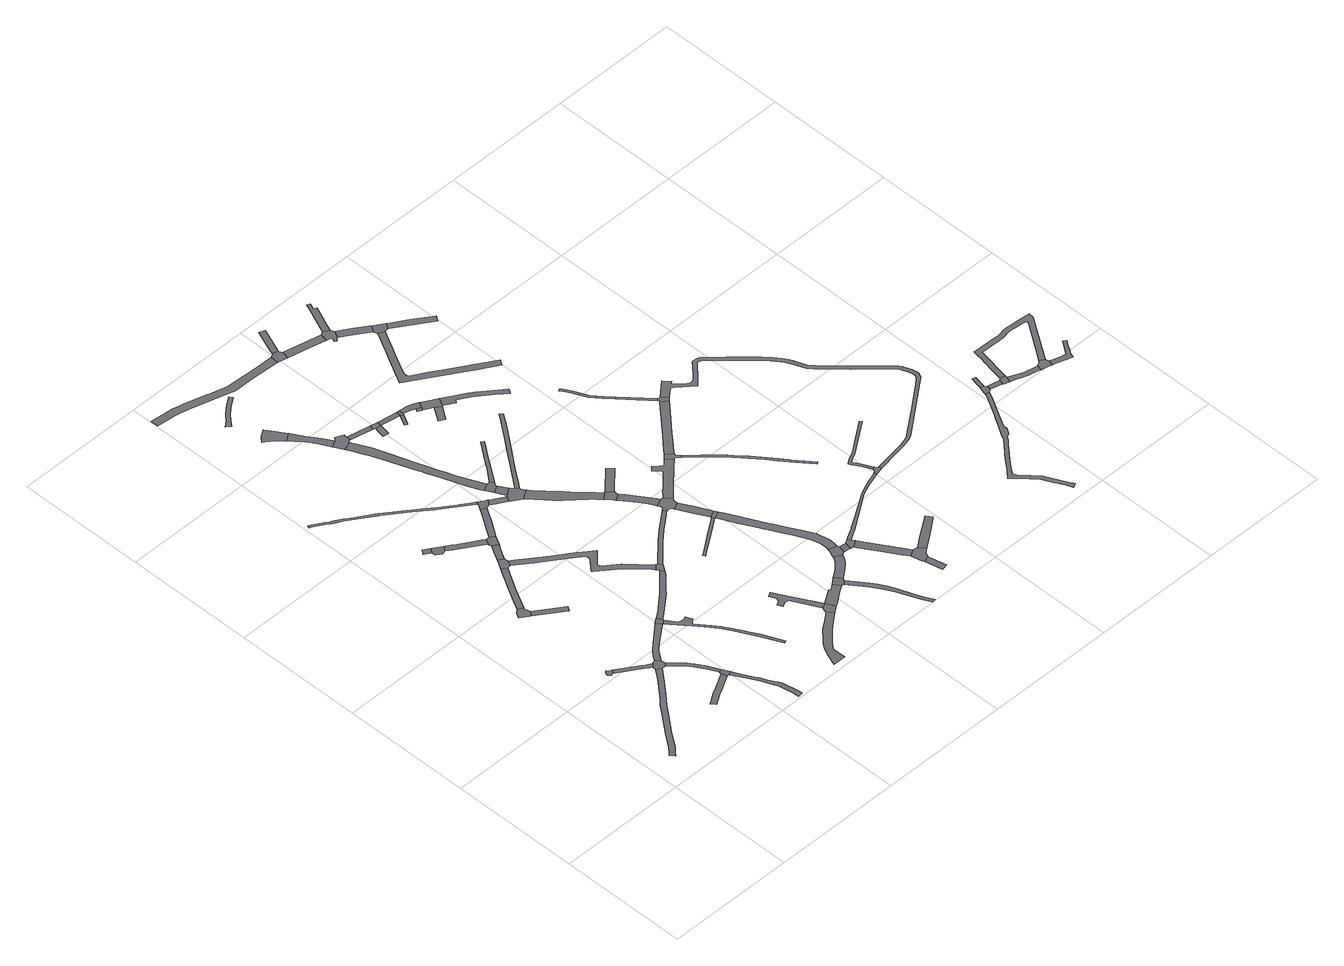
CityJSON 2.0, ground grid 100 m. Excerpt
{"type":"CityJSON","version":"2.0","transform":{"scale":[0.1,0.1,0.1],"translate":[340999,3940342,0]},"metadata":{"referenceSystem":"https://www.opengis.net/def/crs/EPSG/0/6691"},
"CityObjects":{
"road1":{"type":"Road","attributes":{"RoadStructureAttribute.sectionType":"1"},"geometry":[{"type":"MultiSurface","lod":"1","boundaries":[[[0,1,2,3,4,5,6,7,8,9,10,11,12,13,14,15,16,17,18,19,20,21,22,23]]]}]},
"road2":{"type":"Road","geometry":[{"type":"MultiSurface","lod":"1","boundaries":[[[24,25,26,27,28,29,30,31,32,33]]]}]},
"road3":{"type":"Road","attributes":{"RoadStructureAttribute.sectionType":"1"},"geometry":[{"type":"MultiSurface","lod":"1","boundaries":[[[32,34,35,36,37,38,39,33]]]}]},
"road4":{"type":"Road","attributes":{"RoadStructureAttribute.sectionType":"1"},"geometry":[{"type":"MultiSurface","lod":"1","boundaries":[[[40,41,42,43,44,45,46,47]]]}]},
"road5":{"type":"Road","geometry":[{"type":"MultiSurface","lod":"1","boundaries":[[[36,0,23,48,49,50,51,37]]]}]},
"road6":{"type":"Road","geometry":[{"type":"MultiSurface","lod":"1","boundaries":[[[52,53,54,55,56,57,58,59]]]}]},
"road7":{"type":"Road","attributes":{"RoadStructureAttribute.sectionType":"1"},"geometry":[{"type":"MultiSurface","lod":"1","boundaries":[[[60,61,62,63,64,65,66,67,49,48,68,69,70,71,72,73,74]]]}]},
"road8":{"type":"Road","attributes":{"RoadStructureAttribute.sectionType":"1"},"geometry":[{"type":"MultiSurface","lod":"1","boundaries":[[[56,75,76,57]]]}]},
"road9":{"type":"Road","geometry":[{"type":"MultiSurface","lod":"1","boundaries":[[[77,60,74,78,79,40,47,80,81]]]}]},
"road10":{"type":"Road","attributes":{"RoadStructureAttribute.sectionType":"1"},"geometry":[{"type":"MultiSurface","lod":"1","boundaries":[[[82,83,84,85,86,87,88,89,90,91,92,93,94,95,96,97,98,99,100,77,81]]]}]},
"road11":{"type":"Road","attributes":{"RoadStructureAttribute.sectionType":"1"},"geometry":[{"type":"MultiSurface","lod":"1","boundaries":[[[101,102,103,104,105,106,107,52,59]]]}]},
"road12":{"type":"Road","attributes":{"RoadStructureAttribute.sectionType":"1"},"geometry":[{"type":"MultiSurface","lod":"1","boundaries":[[[108,109,110,111,112,51,50,113,114,115,116,117]]]}]},
"road13":{"type":"Road","geometry":[{"type":"MultiSurface","lod":"1","boundaries":[[[118,119,120,121,122,123]]]}]},
"road14":{"type":"Road","geometry":[{"type":"MultiSurface","lod":"1","boundaries":[[[122,124,125,126,127,128,123]]]}]},
"road15":{"type":"Road","geometry":[{"type":"MultiSurface","lod":"1","boundaries":[[[129,130,131,132,104,103,133]]]}]},
"road16":{"type":"Road","geometry":[{"type":"MultiSurface","lod":"1","boundaries":[[[134,135,136,137,138,139,140,141,108,117]]]}]},
"road17":{"type":"Road","attributes":{"RoadStructureAttribute.sectionType":"1"},"geometry":[{"type":"MultiSurface","lod":"1","boundaries":[[[142,143,144,145,146,127,126,147,148,149,150]]]}]},
"road18":{"type":"Road","attributes":{"RoadStructureAttribute.sectionType":"1"},"geometry":[{"type":"MultiSurface","lod":"1","boundaries":[[[151,152,153,154,155,156,157,158,159,160,161,162,163,164,165,166,167,168,169,170,171,172,173,174,175,176,177,178,179,180,181,182,183,184,185,186,187,188,189]]]}]},
"road19":{"type":"Road","attributes":{"RoadStructureAttribute.sectionType":"1"},"geometry":[{"type":"MultiSurface","lod":"1","boundaries":[[[190,191,192,193,194,195,131,130]]]}]},
"road20":{"type":"Road","attributes":{"RoadStructureAttribute.sectionType":"1"},"geometry":[{"type":"MultiSurface","lod":"1","boundaries":[[[135,196,197,198,199,200,201,202,203,204,205,206,207,208,209,210,211,212,213,214,215,216,217,218,219,220,136]]]}]},
"road21":{"type":"Road","geometry":[{"type":"MultiSurface","lod":"1","boundaries":[[[193,192,221,222,142,150]]]}]},
"road22":{"type":"Road","attributes":{"RoadStructureAttribute.sectionType":"1"},"geometry":[{"type":"MultiSurface","lod":"1","boundaries":[[[223,224,225,226,227,228,229,230,231,232,233,234,235,139,138]]]}]},
"road23":{"type":"Road","attributes":{"RoadStructureAttribute.sectionType":"1"},"geometry":[{"type":"MultiSurface","lod":"1","boundaries":[[[236,237,238,239,240,241,242,243,244,245,246,247,248,129,133,249,250,251,252,253,254,255,256,257,258,259,260,261,262,263,264,265]]]}]},
"road24":{"type":"Road","attributes":{"RoadStructureAttribute.sectionType":"1"},"geometry":[{"type":"MultiSurface","lod":"1","boundaries":[[[266,267,268,269,270,271,272,273,222,221]]]}]},
"road25":{"type":"Road","geometry":[{"type":"MultiSurface","lod":"1","boundaries":[[[274,275,276,277,278,279,280,281,282,283,284]]]}]},
"road26":{"type":"Road","attributes":{"RoadStructureAttribute.sectionType":"1"},"geometry":[{"type":"MultiSurface","lod":"1","boundaries":[[[285,286,287,288,289,290,291,292,293,294,295,296]]]}]},
"road27":{"type":"Road","attributes":{"RoadStructureAttribute.sectionType":"1"},"geometry":[{"type":"MultiSurface","lod":"1","boundaries":[[[297,298,299,300,301,302,303,304,305,306,307,308,309,310,311,312,313,314,315,316,317,318]]]}]},
"road28":{"type":"Road","attributes":{"RoadStructureAttribute.sectionType":"1"},"geometry":[{"type":"MultiSurface","lod":"1","boundaries":[[[319,320,321,322,323,324,325,326,327,328,329,274,284]]]}]},
"road29":{"type":"Road","geometry":[{"type":"MultiSurface","lod":"1","boundaries":[[[330,151,189,331,332,333,270,269,334,335]]]}]},
"road30":{"type":"Road","geometry":[{"type":"MultiSurface","lod":"1","boundaries":[[[336,337,236,265,338,339,229,228,340,341,342]]]}]},
"road31":{"type":"Road","geometry":[{"type":"MultiSurface","lod":"1","boundaries":[[[343,344,345,346,347,348,349,350,351,352,353,324,323]]]}]},
"road32":{"type":"Road","attributes":{"RoadStructureAttribute.sectionType":"1"},"geometry":[{"type":"MultiSurface","lod":"1","boundaries":[[[334,354,355,356,357,358,359,360,361,335]]]}]},
"road33":{"type":"Road","attributes":{"RoadStructureAttribute.sectionType":"1"},"geometry":[{"type":"MultiSurface","lod":"1","boundaries":[[[362,363,364,365,366,367,368,369,370,371,372,373,374,375,376,377,378,379,380,381,382,383,384,385,386,387,388,389,390]]]}]},
"road34":{"type":"Road","attributes":{"RoadStructureAttribute.sectionType":"1"},"geometry":[{"type":"MultiSurface","lod":"1","boundaries":[[[391,392,393,394,395,396,397,398,399,400,401,402,403,344,343,404,405,406,407,408,409,410,411,412,413,414,415,416,417,418]]]}]},
"road35":{"type":"Road","geometry":[{"type":"MultiSurface","lod":"1","boundaries":[[[419,420,421,422,423,424,425,426,391,418]]]}]},
"road36":{"type":"Road","geometry":[{"type":"MultiSurface","lod":"1","boundaries":[[[427,428,429,430,431,432,433,434,435,436,437,438]]]}]},
"road37":{"type":"Road","attributes":{"RoadStructureAttribute.sectionType":"1"},"geometry":[{"type":"MultiSurface","lod":"1","boundaries":[[[439,440,421,420,441,442]]]}]},
"road38":{"type":"Road","geometry":[{"type":"MultiSurface","lod":"1","boundaries":[[[443,444,445,439,442,446,447,358,357,448,449,450,451,452,453,454,455]]]}]},
"road39":{"type":"Road","attributes":{"RoadStructureAttribute.sectionType":"1"},"geometry":[{"type":"MultiSurface","lod":"1","boundaries":[[[456,457,347,346,458,459]]]}]},
"road40":{"type":"Road","geometry":[{"type":"MultiSurface","lod":"1","boundaries":[[[317,460,461,438,437,318]]]}]},
"road41":{"type":"Road","attributes":{"RoadStructureAttribute.sectionType":"1"},"geometry":[{"type":"MultiSurface","lod":"1","boundaries":[[[462,463,464,465,466,467,336,342,468,469,470,471,472,473,474,475,476]]]}]},
"road42":{"type":"Road","geometry":[{"type":"MultiSurface","lod":"1","boundaries":[[[477,456,459,478,479]]]}]},
"road43":{"type":"Road","attributes":{"RoadStructureAttribute.sectionType":"1"},"geometry":[{"type":"MultiSurface","lod":"1","boundaries":[[[480,481,482,483,484,485,486,487,488,489,451,450,490,491,492,493,494,495,496,497,498,499,500,501,502]]]}]},
"road44":{"type":"Road","attributes":{"RoadStructureAttribute.sectionType":"1"},"geometry":[{"type":"MultiSurface","lod":"1","boundaries":[[[503,504,438,461,505,506,507,508]]]}]},
"road45":{"type":"Road","attributes":{"RoadStructureAttribute.sectionType":"1"},"geometry":[{"type":"MultiSurface","lod":"1","boundaries":[[[509,510,511,512,513,514,515,516,517,518,425,424]]]}]},
"road46":{"type":"Road","attributes":{"RoadStructureAttribute.sectionType":"1"},"geometry":[{"type":"MultiSurface","lod":"1","boundaries":[[[478,519,520,521,522,479,523,524,525,526,477,479]]]}]},
"road47":{"type":"Road","attributes":{"RoadStructureAttribute.sectionType":"1"},"geometry":[{"type":"MultiSurface","lod":"1","boundaries":[[[527,528,529,530,531,532,533,534,535,536]]]}]},
"road48":{"type":"Road","geometry":[{"type":"MultiSurface","lod":"1","boundaries":[[[537,538,539,540,541,524]]]}]},
"road49":{"type":"Road","geometry":[{"type":"MultiSurface","lod":"1","boundaries":[[[507,542,543,544,545,546,547,548,549,550,508]]]}]},
"road50":{"type":"Road","geometry":[{"type":"MultiSurface","lod":"1","boundaries":[[[551,502,501,552,553,554,555,556,557]]]}]},
"road51":{"type":"Road","geometry":[{"type":"MultiSurface","lod":"1","boundaries":[[[541,558,559,525,524]]]}]},
"road52":{"type":"Road","attributes":{"RoadStructureAttribute.sectionType":"1"},"geometry":[{"type":"MultiSurface","lod":"1","boundaries":[[[560,561,562,563,564,565,566,567,568,569,570,571,554,553]]]}]},
"road53":{"type":"Road","attributes":{"RoadStructureAttribute.sectionType":"1"},"geometry":[{"type":"MultiSurface","lod":"1","boundaries":[[[572,573,574,575,576,577,578,579,580,581,582,583,584,585,586,587,443,455]]]}]},
"road54":{"type":"Road","attributes":{"RoadStructureAttribute.sectionType":"1"},"geometry":[{"type":"MultiSurface","lod":"1","boundaries":[[[544,588,589,590,591,592,593,594,595,596,597,598,599,600,601,602,545]]]}]},
"road55":{"type":"Road","geometry":[{"type":"MultiSurface","lod":"1","boundaries":[[[475,603,604,605,606,607,608,609,610,611,612,613,566,565,614,615,616,617,476]]]}]},
"road56":{"type":"Road","attributes":{"RoadStructureAttribute.sectionType":"1"},"geometry":[{"type":"MultiSurface","lod":"1","boundaries":[[[558,618,619,620,621,622,623,559]]]}]},
"road57":{"type":"Road","attributes":{"RoadStructureAttribute.sectionType":"1"},"geometry":[{"type":"MultiSurface","lod":"1","boundaries":[[[548,624,625,626,627,628,629,630,631,632,633,634,635,636,637,549]]]}]},
"road58":{"type":"Road","geometry":[{"type":"MultiSurface","lod":"1","boundaries":[[[638,639,640,641,620]]]}]},
"road59":{"type":"Road","attributes":{"RoadStructureAttribute.sectionType":"1"},"geometry":[{"type":"MultiSurface","lod":"1","boundaries":[[[642,643,644,645,551,557]]]}]},
"road60":{"type":"Road","geometry":[{"type":"MultiSurface","lod":"1","boundaries":[[[389,646,647,648,649,650,651,390]]]}]},
"road61":{"type":"Road","attributes":{"RoadStructureAttribute.sectionType":"1"},"geometry":[{"type":"MultiSurface","lod":"1","boundaries":[[[652,653,654,655,656,657,658,608,607]]]}]},
"road62":{"type":"Road","geometry":[{"type":"MultiSurface","lod":"1","boundaries":[[[659,660,661,662,663,664]]]}]},
"road63":{"type":"Road","geometry":[{"type":"MultiSurface","lod":"1","boundaries":[[[665,666,667,655,654,668,527,536]]]}]},
"road64":{"type":"Road","geometry":[{"type":"MultiSurface","lod":"1","boundaries":[[[641,659,664,669,670,671,672,621,620]]]}]},
"road65":{"type":"Road","attributes":{"RoadStructureAttribute.sectionType":"1"},"geometry":[{"type":"MultiSurface","lod":"1","boundaries":[[[673,674,675,676,650,649]]]}]},
"road66":{"type":"Road","attributes":{"RoadStructureAttribute.sectionType":"1"},"geometry":[{"type":"MultiSurface","lod":"1","boundaries":[[[677,678,679,680,681,682,683,684,685,686,687,688,689,690,691,667,666,692,693,694,695,696,697,698,699,700,701,702,703,704,705,706]]]}]},
"road67":{"type":"Road","geometry":[{"type":"MultiSurface","lod":"1","boundaries":[[[707,708,631,630,709,710,711,677,706]]]}]},
"road68":{"type":"Road","attributes":{"RoadStructureAttribute.sectionType":"1"},"geometry":[{"type":"MultiSurface","lod":"1","boundaries":[[[712,713,714,715,648,647]]]}]},
"road69":{"type":"Road","attributes":{"RoadStructureAttribute.sectionType":"1"},"geometry":[{"type":"MultiSurface","lod":"1","boundaries":[[[711,710,716,717,718]]]}]},
"road70":{"type":"Road","geometry":[{"type":"MultiSurface","lod":"1","boundaries":[[[719,720,721,722,723,724,725,726,727,728,729,730,731,732,613,612,733,734,735,736,737,738,739]]]}]},
"road71":{"type":"Road","geometry":[{"type":"MultiSurface","lod":"1","boundaries":[[[717,740,741,742,743,744,718]]]}]},
"road72":{"type":"Road","attributes":{"RoadStructureAttribute.sectionType":"1"},"geometry":[{"type":"MultiSurface","lod":"1","boundaries":[[[669,745,746,747,748,749,750,751,752,753,754,755,756,757,758,759,670]]]}]},
"road73":{"type":"Road","attributes":{"RoadStructureAttribute.sectionType":"1"},"geometry":[{"type":"MultiSurface","lod":"1","boundaries":[[[760,761,762,763,764,765,766,741,740]]]}]},
"road74":{"type":"Road","attributes":{"RoadStructureAttribute.sectionType":"1"},"geometry":[{"type":"MultiSurface","lod":"1","boundaries":[[[767,768,769,770]]]}]},
"road75":{"type":"Road","geometry":[{"type":"MultiSurface","lod":"1","boundaries":[[[771,772,773,774,775,776,777,778,779,715,714]]]}]},
"road76":{"type":"Road","geometry":[{"type":"MultiSurface","lod":"1","boundaries":[[[763,780,770,769,781,782,783,764]]]}]},
"road77":{"type":"Road","geometry":[{"type":"MultiSurface","lod":"1","boundaries":[[[784,739,738,785,786,787,788,789,790,791]]]}]},
"road78":{"type":"Road","attributes":{"RoadStructureAttribute.sectionType":"1"},"geometry":[{"type":"MultiSurface","lod":"1","boundaries":[[[778,792,793,794,795,796,797,798,799,779]]]}]},
"road79":{"type":"Road","attributes":{"RoadStructureAttribute.sectionType":"1"},"geometry":[{"type":"MultiSurface","lod":"1","boundaries":[[[800,801,802,777,776,803,804]]]}]},
"road80":{"type":"Road","attributes":{"RoadStructureAttribute.sectionType":"1"},"geometry":[{"type":"MultiSurface","lod":"1","boundaries":[[[805,806,807,808,809,810,811,812,813,814,815,816,817,818,819,820,821,822,823,824,825,826,827]]]}]},
"road81":{"type":"Road","attributes":{"RoadStructureAttribute.sectionType":"1"},"geometry":[{"type":"MultiSurface","lod":"1","boundaries":[[[828,829,830,831,783,782]]]}]},
"road82":{"type":"Road","geometry":[{"type":"MultiSurface","lod":"1","boundaries":[[[827,826,832,833,800,804]]]}]},
"road83":{"type":"Road","attributes":{"RoadStructureAttribute.sectionType":"1"},"geometry":[{"type":"MultiSurface","lod":"1","boundaries":[[[742,834,835,836,837,838,839,840,841,842,843,844,845,846,847,848,849,850,851,852,853,854,743]]]}]},
"road84":{"type":"Road","attributes":{"RoadStructureAttribute.sectionType":"1"},"geometry":[{"type":"MultiSurface","lod":"1","boundaries":[[[855,856,857,858,859,860,861,862,863,864,865,866,867,868,869,870,871,872,873,874,875,876,877,788,787]]]}]},
"road85":{"type":"Road","attributes":{"RoadStructureAttribute.sectionType":"1"},"geometry":[{"type":"MultiSurface","lod":"1","boundaries":[[[878,879,880,881,882,883,884,885,886,887,784,791]]]}]},
"road86":{"type":"Road","attributes":{"RoadStructureAttribute.sectionType":"1"},"geometry":[{"type":"MultiSurface","lod":"1","boundaries":[[[832,888,889,890,891,892,893,833]]]}]},
"road87":{"type":"Road","attributes":{"RoadStructureAttribute.sectionType":"1"},"geometry":[{"type":"MultiSurface","lod":"1","boundaries":[[[894,895,896,897,898,899,900,901,902,903,904,905,906,907,908,909,910,911,912,913]]]}]},
"road88":{"type":"Road","geometry":[{"type":"MultiSurface","lod":"1","boundaries":[[[914,915,916,894,913,917,918,884,883,919,920]]]}]},
"road89":{"type":"Road","geometry":[{"type":"MultiSurface","lod":"1","boundaries":[[[921,922,923,924,925,926,844,843,927,928,929,930]]]}]},
"road90":{"type":"Road","attributes":{"RoadStructureAttribute.sectionType":"1"},"geometry":[{"type":"MultiSurface","lod":"1","boundaries":[[[923,931,932,933,934,935,936,937,938,939,940,941,942,943,944,945,946,924]]]}]},
"road91":{"type":"Road","attributes":{"RoadStructureAttribute.sectionType":"1"},"geometry":[{"type":"MultiSurface","lod":"1","boundaries":[[[947,948,949,950,951,952,953,954,955,956,957,958,959,960,961,962,963,964,965,966,967,968,969,970,971,972,973,974,975,976,977,978,979,980,981,982,983,984,985,986,987,988,989,990,930,929,991,992,993,994,995,996,997,998,999,1000,1001,1002,1003,1004,1005,1006,1007,1008,1009,1010,1011,1012,1013,1014,1015,1016,1017,1018,1019,1020,1021,1022,1023,1024,1025,1026,1027,1028,1029,1030,1031,1032,1033,1034,1035,1036,1037,1038,914,920]]]}]},
"road92":{"type":"Road","attributes":{"RoadStructureAttribute.sectionType":"1"},"geometry":[{"type":"MultiSurface","lod":"1","boundaries":[[[1039,1040,1041,1042,1043,1044,1045,1046,1047,1048,1049,1050,1051,1052,1053,1054,1055,1056,1057,1058,1059,1060,1061,1062,1063,1064,1065,1066,1067,1068,1069,1070,1071,1072,1073,1074,1075,1076,1077,1078,1079,1080,1081,1082,1083,1084,1085,1086]]]}]},
"road93":{"type":"Road","geometry":[{"type":"MultiSurface","lod":"1","boundaries":[[[1087,1088,1089,1090,1091,1092,1093,1094,1095,1067,1066]]]}]},
"road94":{"type":"Road","geometry":[{"type":"MultiSurface","lod":"1","boundaries":[[[1092,1096,1097,1098,1093]]]}]},
"road95":{"type":"Road","attributes":{"RoadStructureAttribute.sectionType":"1"},"geometry":[{"type":"MultiSurface","lod":"1","boundaries":[[[1099,1100,1090,1089,1101,1102,1103]]]}]},
"road96":{"type":"Road","geometry":[{"type":"MultiSurface","lod":"1","boundaries":[[[1104,1105,1106,1103,1102,1107,1108]]]}]},
"road97":{"type":"Road","attributes":{"RoadStructureAttribute.sectionType":"1"},"geometry":[{"type":"MultiSurface","lod":"1","boundaries":[[[1109,1110,1111,1112,1113,1114,1115,1116,1117,1118,1104,1108]]]}]},
"road98":{"type":"Road","geometry":[{"type":"MultiSurface","lod":"1","boundaries":[[[1113,1119,1120,1121,1122,1123,1124,1114]]]}]},
"road99":{"type":"Road","attributes":{"RoadStructureAttribute.sectionType":"1"},"geometry":[{"type":"MultiSurface","lod":"1","boundaries":[[[1105,1125,1126,1127,1128,1129,1130,1131,1132,1133,1134,1135,1123,1122,1136,1137,1138,1139,1140,1141,1142,1143,1144,1145,1146,1147,1148,1149,1106]]]}]},
"road100":{"type":"Road","attributes":{"RoadStructureAttribute.sectionType":"1"},"geometry":[{"type":"MultiSurface","lod":"1","boundaries":[[[1150,1151,1152,1153,1154,1155,1156,1157,1158,1159,1160,1161,1162,1163,1164,1165,1121,1120]]]}]}
},
"vertices":[
[692,863,0],[688,858,0],[653,810,0],[617,766,0],[511,645,0],[472,604,0],[460,590,0],[385,493,0],[320,409,0],[306,390,0],[235,293,0],[195,251,0],[180,237,0],[209,205,0],[225,225,0],[266,267,0],[338,366,0],[423,475,0],[503,578,0],[540,619,0],[648,740,0],[684,786,0],[706,812,0],[726,836,0],
[480,1064,0],[450,1087,0],[431,1062,0],[432,1055,0],[430,1047,0],[447,1029,0],[453,1034,0],[461,1036,0],[469,1035,0],[486,1061,0],
[660,911,0],[671,904,0],[691,891,0],[715,916,0],[677,936,0],[652,952,0],
[960,525,0],[842,460,0],[797,435,0],[715,382,0],[738,346,0],[819,398,0],[857,419,0],[976,485,0],
[756,838,0],[777,858,0],[772,890,0],[743,925,0],
[449,1901,0],[424,1884,0],[399,1840,0],[458,1803,0],[472,1794,0],[495,1828,0],[484,1872,0],[488,1880,0],
[991,558,0],[985,569,0],[962,621,0],[952,643,0],[908,715,0],[890,739,0],[873,761,0],[854,784,0],[833,765,0],[851,743,0],[868,722,0],[885,699,0],[927,629,0],[962,558,0],[965,546,0],
[679,1651,0],[703,1686,0],
[1019,499,0],[965,539,0],[964,533,0],[984,487,0],[991,486,0],
[997,478,0],[1072,338,0],[1101,282,0],[1124,228,0],[1140,195,0],[1149,171,0],[1169,63,0],[1171,14,0],[1211,21,0],[1204,67,0],[1183,181,0],[1171,204,0],[1156,228,0],[1137,271,0],[1126,295,0],[1108,329,0],[1093,356,0],[1056,426,0],[1036,462,0],
[501,1904,0],[580,2050,0],[680,2219,0],[642,2242,0],[541,2072,0],[471,1942,0],[462,1926,0],
[992,1162,0],[851,1045,0],[813,1012,0],[796,995,0],[756,944,0],[827,969,0],[840,983,0],[877,1014,0],[1016,1124,0],[1021,1128,0],
[442,2715,0],[407,2738,0],[382,2701,0],[418,2677,0],[429,2670,0],[454,2707,0],
[436,2641,0],[473,2613,0],[501,2624,0],[528,2659,0],[471,2696,0],
[729,2264,0],[726,2294,0],[685,2318,0],[670,2292,0],[710,2222,0],
[1024,1128,0],[1028,1124,0],[1053,1148,0],[1053,1152,0],[1055,1156,0],[1030,1192,0],[1018,1183,0],[999,1168,0],
[771,2503,0],[746,2520,0],[717,2538,0],[587,2621,0],[576,2629,0],[551,2591,0],[567,2581,0],[721,2482,0],[748,2464,0],
[977,2793,0],[928,2824,0],[882,2855,0],[873,2861,0],[741,2955,0],[726,2967,0],[648,3028,0],[475,3157,0],[444,3178,0],[363,3232,0],[261,3297,0],[248,3306,0],[200,3334,0],[175,3348,0],[169,3351,0],[140,3370,0],[96,3399,0],[62,3420,0],[38,3431,0],[30,3410,0],[53,3402,0],[85,3382,0],[129,3354,0],[159,3334,0],[190,3316,0],[237,3289,0],[352,3215,0],[433,3162,0],[438,3158,0],[464,3141,0],[471,3136,0],[583,3051,0],[636,3012,0],[729,2939,0],[744,2928,0],[870,2838,0],[893,2822,0],[935,2794,0],[965,2773,0],
[770,2368,0],[788,2399,0],[796,2411,0],[753,2437,0],[725,2389,0],[692,2330,0],
[1117,1014,0],[1150,972,0],[1223,878,0],[1258,828,0],[1298,762,0],[1386,595,0],[1460,428,0],[1478,436,0],[1405,604,0],[1402,608,0],[1315,772,0],[1284,824,0],[1275,839,0],[1239,890,0],[1166,984,0],[1166,991,0],[1168,996,0],[1172,1000,0],[1197,1019,0],[1174,1066,0],[1154,1057,0],[1144,1056,0],[1128,1058,0],[1118,1062,0],[1108,1069,0],
[836,2480,0],[799,2504,0],
[1100,1190,0],[1157,1237,0],[1238,1306,0],[1268,1337,0],[1365,1434,0],[1386,1461,0],[1363,1488,0],[1336,1462,0],[1246,1372,0],[1239,1365,0],[1211,1335,0],[1109,1251,0],[1074,1223,0],
[1386,1544,0],[1371,1557,0],[1231,1708,0],[1126,1790,0],[1115,1818,0],[1143,1847,0],[1200,1905,0],[1207,1914,0],[1163,1949,0],[1100,1994,0],[963,2092,0],[867,2159,0],[790,2217,0],[713,2221,0],[763,2181,0],[840,2123,0],[937,2054,0],[1065,1964,0],[1120,1924,0],[1122,1895,0],[1110,1878,0],[1062,1828,0],[1046,1809,0],[1045,1801,0],[1051,1792,0],[1115,1746,0],[1199,1678,0],[1255,1618,0],[1338,1527,0],[1351,1512,0],
[911,2593,0],[967,2684,0],[968,2685,0],[982,2709,0],[943,2730,0],[930,2709,0],[873,2618,0],[852,2587,0],
[561,4124,0],[511,4201,0],[468,4265,0],[413,4228,0],[412,4226,0],[409,4226,0],[380,4191,0],[396,4178,0],[452,4132,0],[481,4106,0],[502,4086,0],
[378,4475,0],[418,4518,0],[459,4555,0],[479,4570,0],[545,4616,0],[527,4639,0],[462,4595,0],[440,4578,0],[397,4540,0],[358,4497,0],[313,4461,0],[345,4435,0],
[1790,386,0],[1729,341,0],[1662,274,0],[1655,267,0],[1634,245,0],[1614,214,0],[1597,186,0],[1583,159,0],[1571,130,0],[1558,93,0],[1547,56,0],[1645,58,0],[1645,116,0],[1644,156,0],[1648,166,0],[1658,182,0],[1682,208,0],[1705,233,0],[1767,295,0],[1821,339,0],[1894,393,0],[1856,435,0],
[543,4037,0],[584,3987,0],[622,3926,0],[669,3842,0],[675,3831,0],[725,3857,0],[722,3863,0],[719,3867,0],[666,3954,0],[621,4025,0],[565,4119,0],
[1017,2767,0],[967,2770,0],[967,2767,0],[949,2740,0],[1012,2715,0],[1037,2754,0],
[1398,1541,0],[1391,1542,0],[1363,1500,0],[1364,1493,0],[1397,1477,0],[1406,1493,0],[1419,1516,0],
[715,3754,0],[783,3778,0],[789,3792,0],[803,3790,0],[809,3827,0],[805,3831,0],[803,3835,0],[808,3853,0],[748,3881,0],[734,3859,0],[730,3857,0],
[1054,2690,0],[1079,2673,0],[1108,2657,0],[1124,2646,0],[1151,2690,0],[1128,2699,0],[1077,2728,0],[1055,2742,0],
[925,4699,0],[895,4701,0],[744,4707,0],[619,4711,0],[601,4712,0],[566,4721,0],[530,4731,0],[461,4751,0],[447,4754,0],[275,4805,0],[234,4814,0],[196,4824,0],[151,4830,0],[9,4844,0],[9,4784,0],[31,4782,0],[117,4773,0],[144,4771,0],[185,4765,0],[219,4756,0],[260,4746,0],[441,4694,0],[551,4663,0],[591,4652,0],[620,4650,0],[742,4647,0],[922,4639,0],[983,4634,0],[986,4697,0],
[1141,2862,0],[1138,2865,0],[1112,2925,0],[1095,2962,0],[1054,3061,0],[1022,3148,0],[1011,3177,0],[971,3288,0],[959,3323,0],[919,3442,0],[899,3503,0],[850,3634,0],[840,3660,0],[739,3702,0],[767,3643,0],[778,3618,0],[780,3613,0],[834,3481,0],[845,3451,0],[914,3268,0],[921,3251,0],[936,3208,0],[955,3156,0],[998,3039,0],[1038,2938,0],[1076,2852,0],[1084,2834,0],[1085,2832,0],
[1109,2787,0],[1118,2772,0],[1172,2803,0],[1170,2810,0],[1172,2815,0],[1191,2842,0],[1164,2862,0],[1146,2860,0],
[1799,696,0],[1729,826,0],[1694,807,0],[1720,758,0],[1711,730,0],[1677,711,0],[1696,676,0],[1730,694,0],[1759,687,0],[1782,644,0],[1870,480,0],[1905,499,0],
[1215,2736,0],[1203,2754,0],[1137,2737,0],[1158,2697,0],
[1243,2703,0],[1241,2702,0],[1237,2704,0],[1156,2692,0],[1154,2690,0],[1185,2610,0],[1198,2602,0],[1210,2595,0],[1280,2643,0],[1261,2672,0],[1261,2677,0],[1263,2681,0],[1266,2685,0],
[989,3788,0],[876,3812,0],[868,3778,0],[977,3755,0],
[1923,414,0],[1946,430,0],
[1764,1860,0],[1634,1756,0],[1559,1692,0],[1550,1684,0],[1533,1667,0],[1427,1566,0],[1448,1544,0],[1548,1641,0],[1570,1661,0],[1602,1689,0],[1653,1733,0],[1763,1821,0],[1780,1835,0],[1795,1842,0],[1776,1869,0],
[1046,3777,0],[995,3745,0],[1039,3740,0],
[1583,2299,0],[1556,2327,0],[1470,2423,0],[1442,2455,0],[1430,2468,0],[1399,2502,0],[1362,2544,0],[1343,2565,0],[1323,2588,0],[1285,2636,0],[1220,2586,0],[1260,2535,0],[1301,2489,0],[1321,2466,0],[1338,2447,0],[1383,2399,0],[1414,2371,0],[1444,2345,0],[1508,2288,0],[1527,2269,0],[1550,2245,0],[1577,2214,0],[1625,2255,0],
[2024,557,0],[2017,569,0],[1965,442,0],[2058,508,0],[2104,536,0],[2067,588,0],
[1196,2848,0],[1276,2964,0],[1278,2967,0],[1328,3037,0],[1405,3143,0],[1412,3153,0],[1392,3168,0],[1258,2982,0],[1256,2979,0],[1172,2870,0],
[988,3711,0],[979,3660,0],[1024,3652,0],[1032,3703,0],[1134,3725,0],[1195,3716,0],[1199,3753,0],[1139,3759,0],
[1954,1589,0],[1908,1557,0],[1890,1544,0],[1831,1503,0],[1687,1401,0],[1663,1384,0],[1674,1368,0],[1697,1384,0],[1901,1528,0],[1962,1570,0],
[1173,3674,0],[1152,3633,0],[1173,3623,0],[1194,3663,0],[1217,3704,0],
[2110,538,0],[2117,537,0],[2120,534,0],[2149,558,0],[2149,562,0],[2151,568,0],[2157,576,0],[2118,627,0],[2086,602,0],
[1630,2255,0],[1619,2163,0],[1630,2149,0],[1679,2186,0],[1677,2199,0],[1678,2209,0],[1681,2218,0],
[1222,3714,0],[1223,3751,0],
[1660,2110,0],[1699,2057,0],[1702,2052,0],[1745,1989,0],[1773,1943,0],[1783,1922,0],[1838,1950,0],[1824,1974,0],[1796,2021,0],[1782,2042,0],[1751,2087,0],[1707,2148,0],
[1289,2715,0],[1353,2803,0],[1408,2876,0],[1486,2979,0],[1625,3161,0],[1644,3190,0],[1681,3244,0],[1660,3261,0],[1602,3177,0],[1536,3090,0],[1463,2995,0],[1437,2959,0],[1386,2892,0],[1330,2819,0],[1267,2732,0],[1250,2711,0],
[2217,401,0],[2243,363,0],[2275,311,0],[2309,241,0],[2333,187,0],[2344,162,0],[2387,57,0],[2415,2,0],[2441,7,0],[2413,66,0],[2374,157,0],[2339,253,0],[2308,323,0],[2274,382,0],[2248,423,0],
[1807,1846,0],[1818,1845,0],[1826,1844,0],[1836,1831,0],[1841,1821,0],[1894,1847,0],[1893,1862,0],[1895,1880,0],[1899,1891,0],[1903,1895,0],[1862,1947,0],[1792,1905,0],[1794,1895,0],[1794,1887,0],[1790,1879,0],
[1277,3700,0],[1311,3687,0],[1347,3669,0],[1370,3710,0],[1333,3731,0],[1286,3742,0],
[2186,597,0],[2226,627,0],[2230,631,0],[2253,651,0],[2274,673,0],[2295,701,0],[2313,733,0],[2254,761,0],[2240,737,0],[2224,715,0],[2208,698,0],[2189,681,0],[2185,677,0],[2147,649,0],
[1313,3682,0],[1301,3661,0],[1333,3646,0],[1335,3645,0],
[1692,2229,0],[1833,2363,0],[1791,2407,0],[1650,2272,0],
[1033,4626,0],[1059,4620,0],[1072,4678,0],[1057,4704,0],[1016,4721,0],[1012,4712,0],
[1901,1702,0],[1941,1626,0],[1956,1599,0],[2008,1626,0],[1994,1652,0],[1955,1729,0],[1949,1741,0],
[1405,3609,0],[1335,3504,0],[1376,3479,0],[1381,3476,0],[1399,3503,0],[1450,3578,0],
[1965,1571,0],[1969,1569,0],[2023,1597,0],[1956,1593,0],
[1454,3584,0],[1488,3642,0],[1435,3673,0],[1377,3707,0],
[1070,4737,0],[1137,4903,0],[1095,4920,0],[1029,4754,0],
[2343,819,0],[2349,851,0],[2350,895,0],[2346,931,0],[2339,965,0],[2330,995,0],[2327,1002,0],[2316,1027,0],[2290,1077,0],[2232,1185,0],[2191,1265,0],[2174,1299,0],[2095,1453,0],[2041,1561,0],[2032,1579,0],[1979,1552,0],[2041,1427,0],[2094,1324,0],[2120,1273,0],[2144,1225,0],[2179,1157,0],[2210,1098,0],[2236,1050,0],[2260,998,0],[2268,975,0],[2276,949,0],[2282,921,0],[2285,892,0],[2284,858,0],[2280,834,0],
[2274,812,0],[2266,791,0],[2330,746,0],[2340,745,0],[2348,799,0],
[1231,4581,0],[1277,4570,0],[1353,4553,0],[1366,4612,0],
[2372,740,0],[2391,737,0],[2400,791,0],
[2104,2172,0],[2086,2157,0],[2080,2154,0],[2072,2155,0],[2058,2167,0],[2019,2205,0],[1988,2173,0],[2025,2136,0],[2034,2126,0],[2035,2119,0],[2035,2112,0],[2027,2105,0],[1932,2015,0],[1905,1991,0],[1951,1942,0],[1999,1987,0],[2014,2000,0],[2073,2056,0],[2114,2095,0],[2171,2147,0],[2123,2192,0],
[2414,733,0],[2465,765,0],[2450,790,0],[2436,813,0],[2418,802,0],
[1536,3535,0],[1554,3555,0],[1647,3505,0],[1660,3496,0],[1672,3487,0],[1796,3389,0],[1814,3375,0],[1851,3345,0],[1863,3363,0],[1873,3379,0],[1821,3421,0],[1700,3517,0],[1682,3529,0],[1661,3544,0],[1571,3594,0],
[2430,707,0],[2513,574,0],[2587,454,0],[2618,408,0],[2668,437,0],[2638,485,0],[2481,739,0],
[2676,167,0],[2725,178,0],[2692,316,0],[2644,304,0],
[1383,4545,0],[1398,4535,0],[1381,4507,0],[1400,4496,0],[1416,4524,0],[1424,4519,0],[1453,4572,0],[1438,4598,0],[1394,4623,0],
[2640,319,0],[2707,353,0],[2745,381,0],[2708,431,0],
[2155,2226,0],[2177,2148,0],[2182,2147,0],[2212,2123,0],[2225,2138,0],[2203,2168,0],[2203,2173,0],[2204,2181,0],
[1459,4652,0],[1513,4781,0],[1525,4807,0],[1502,4818,0],[1521,4866,0],[1499,4875,0],[1468,4801,0],[1413,4671,0],
[1657,4436,0],[1647,4443,0],[1547,4510,0],[1546,4440,0],[1626,4389,0],
[1619,4323,0],[1571,4232,0],[1557,4206,0],[1534,4163,0],[1460,4024,0],[1410,3932,0],[1490,3881,0],[1591,3819,0],[1864,3650,0],[1999,3567,0],[2025,3610,0],[1889,3693,0],[1694,3814,0],[1617,3862,0],[1517,3923,0],[1494,3939,0],[1489,3969,0],[1505,4001,0],[1579,4142,0],[1603,4186,0],[1663,4300,0],[1683,4335,0],[1635,4355,0],
[2846,454,0],[2980,555,0],[2950,599,0],[2787,487,0],
[1712,4340,0],[1740,4382,0],
[2464,800,0],[2549,850,0],[2626,902,0],[2806,1022,0],[2843,1040,0],[2848,1042,0],[2885,1059,0],[2931,1075,0],[2981,1090,0],[3008,1098,0],[3002,1119,0],[2978,1110,0],[2926,1092,0],[2879,1075,0],[2840,1059,0],[2798,1036,0],[2615,918,0],[2543,876,0],[2536,872,0],[2523,863,0],[2451,822,0],
[2357,1985,0],[2410,1929,0],[2418,1921,0],[2452,1881,0],[2457,1876,0],[2520,1802,0],[2588,1714,0],[2637,1649,0],[2686,1584,0],[2710,1554,0],[2797,1445,0],[2815,1455,0],[2702,1596,0],[2692,1608,0],[2652,1662,0],[2604,1726,0],[2536,1814,0],[2521,1832,0],[2467,1895,0],[2442,1924,0],[2433,1935,0],[2371,1999,0],[2322,2045,0],
[2219,2201,0],[2276,2264,0],[2282,2271,0],[2329,2324,0],[2424,2430,0],[2532,2547,0],[2484,2587,0],[2378,2472,0],[2236,2313,0],[2225,2300,0],
[1723,4334,0],[1851,4251,0],[1998,4157,0],[2022,4197,0],[1878,4293,0],[1750,4375,0],
[2494,2622,0],[2314,2827,0],[2259,2890,0],[2200,2960,0],[2189,2983,0],[2151,3070,0],[2126,3114,0],[2117,3127,0],[2115,3131,0],[2108,3142,0],[2100,3137,0],[2091,3132,0],[2109,3104,0],[2133,3061,0],[2171,2974,0],[2184,2949,0],[2243,2877,0],[2298,2814,0],[2441,2652,0],[2480,2608,0],
[2514,2616,0],[2508,2614,0],[2503,2615,0],[2486,2600,0],[2487,2594,0],[2540,2556,0],[2555,2570,0],
[3053,1138,0],[3047,1144,0],[3039,1157,0],[3019,1144,0],[3017,1133,0],[3013,1126,0],[3012,1099,0],[3038,1105,0],[3066,1113,0],[3059,1136,0],
[3036,1162,0],[3018,1201,0],[2984,1266,0],[2966,1294,0],[2990,1310,0],[3038,1333,0],[3287,1509,0],[3275,1525,0],[3028,1350,0],[2980,1327,0],[2949,1306,0],[2938,1299,0],[2953,1276,0],[2966,1256,0],[3000,1192,0],[3017,1156,0],
[2615,2619,0],[2621,2623,0],[2628,2623,0],[2635,2623,0],[2645,2614,0],[2763,2511,0],[2827,2577,0],[2896,2649,0],[2913,2666,0],[2918,2667,0],[2938,2665,0],[2944,2663,0],[3067,2545,0],[3154,2457,0],[3226,2384,0],[3268,2333,0],[3271,2330,0],[3306,2282,0],[3323,2255,0],[3329,2246,0],[3342,2220,0],[3356,2184,0],[3384,2116,0],[3387,2110,0],[3415,2078,0],[3465,2026,0],[3581,1904,0],[3721,1763,0],[3787,1697,0],[3795,1687,0],[3805,1670,0],[3832,1607,0],[3839,1581,0],[3838,1568,0],[3835,1558,0],[3825,1544,0],[3811,1528,0],[3778,1502,0],[3578,1347,0],[3406,1216,0],[3384,1201,0],[3367,1195,0],[3306,1176,0],[3257,1166,0],[3232,1143,0],[3257,1147,0],[3315,1157,0],[3374,1172,0],[3396,1180,0],[3421,1196,0],[3593,1327,0],[3805,1492,0],[3826,1508,0],[3848,1525,0],[3862,1544,0],[3867,1562,0],[3869,1584,0],[3860,1617,0],[3832,1683,0],[3821,1704,0],[3810,1717,0],[3742,1784,0],[3602,1926,0],[3437,2098,0],[3411,2128,0],[3411,2130,0],[3382,2202,0],[3370,2232,0],[3355,2261,0],[3331,2298,0],[3292,2352,0],[3271,2376,0],[3248,2404,0],[3089,2566,0],[2961,2689,0],[2945,2695,0],[2916,2698,0],[2897,2693,0],[2874,2670,0],[2806,2598,0],[2796,2586,0],[2786,2577,0],[2775,2571,0],[2767,2569,0],[2754,2568,0],[2742,2571,0],[2734,2577,0],[2661,2641,0],[2658,2647,0],[2659,2653,0],[2673,2666,0],[2631,2715,0],
[3857,106,0],[3832,154,0],[3785,248,0],[3754,310,0],[3741,327,0],[3703,369,0],[3649,427,0],[3641,439,0],[3637,449,0],[3635,456,0],[3635,463,0],[3638,473,0],[3647,488,0],[3653,497,0],[3711,567,0],[3807,675,0],[3834,704,0],[3845,716,0],[3857,733,0],[3880,741,0],[3889,755,0],[3902,776,0],[3910,790,0],[3905,812,0],[3962,915,0],[4035,1043,0],[4061,1098,0],[4064,1105,0],[4037,1114,0],[4036,1110,0],[4010,1056,0],[3962,972,0],[3938,929,0],[3921,901,0],[3875,824,0],[3839,766,0],[3823,734,0],[3697,594,0],[3631,514,0],[3623,503,0],[3580,455,0],[3587,449,0],[3681,349,0],[3718,308,0],[3728,294,0],[3765,218,0],[3802,142,0],[3822,88,0],
[4069,1109,0],[4077,1114,0],[4087,1119,0],[4095,1154,0],[4085,1161,0],[4081,1171,0],[4054,1178,0],[4052,1170,0],[4040,1124,0],
[4104,1266,0],[4077,1271,0],[4063,1211,0],
[4151,1144,0],[4125,1147,0],[4094,1119,0],[4182,1094,0],[4193,1133,0],
[4243,1120,0],[4247,1136,0],[4207,1143,0],[4190,1091,0],[4230,1078,0],
[4283,1061,0],[4316,1047,0],[4355,1031,0],[4431,1015,0],[4454,1009,0],[4464,1050,0],[4440,1054,0],[4367,1070,0],[4338,1081,0],[4297,1098,0],
[4503,999,0],[4537,989,0],[4548,1030,0],[4542,1055,0],[4506,1080,0],[4494,1063,0],
[4262,1214,0],[4282,1311,0],[4289,1342,0],[4298,1397,0],[4456,1393,0],[4490,1393,0],[4561,1406,0],[4705,1392,0],[4704,1368,0],[4558,1156,0],[4517,1095,0],[4590,1129,0],[4603,1150,0],[4743,1355,0],[4767,1387,0],[4770,1429,0],[4711,1434,0],[4559,1446,0],[4487,1433,0],[4457,1434,0],[4265,1438,0],[4257,1399,0],[4250,1350,0],[4245,1326,0],[4223,1222,0],
[4567,981,0],[4570,980,0],[4632,961,0],[4652,954,0],[4686,942,0],[4695,973,0],[4724,1016,0],[4736,1034,0],[4768,1079,0],[4745,1095,0],[4713,1050,0],[4703,1034,0],[4672,989,0],[4662,993,0],[4645,999,0],[4581,1019,0]
]}
